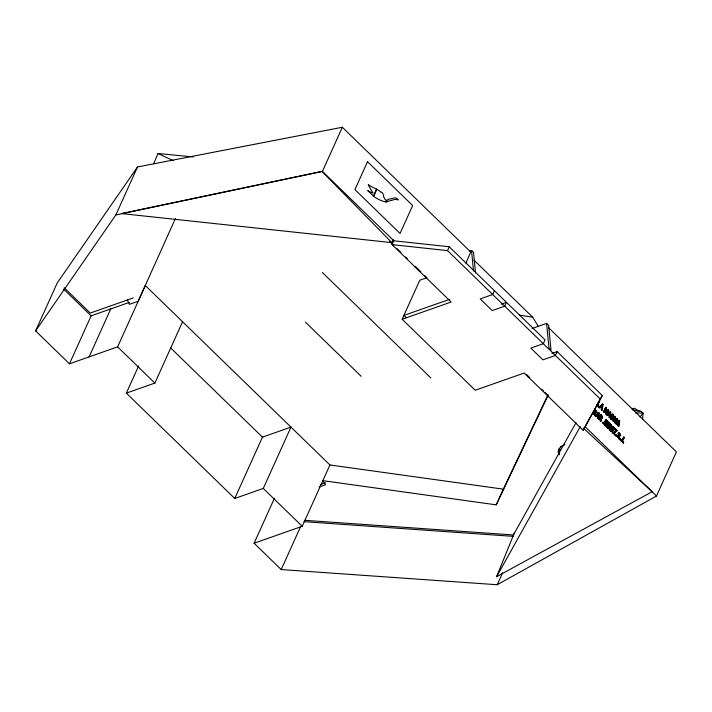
<?xml version="1.0" encoding="UTF-8"?>
<svg xmlns="http://www.w3.org/2000/svg" width="712" height="712" viewBox="0 0 712 712"><rect width="100%" height="100%" fill="white"/><g stroke="black" fill="none" stroke-linecap="round" stroke-linejoin="round"><path stroke-width="1.07" d="M615.266 422.056L616.77 418.451L617.651 418.718L615.702 423.035L615.275 417.597L613.806 421.184L612.916 420.917L615.319 416.449L615.72 421.905L615.266 422.056L615.275 418.015M559.053 452.992L558.991 454.826L558.519 449.619L561.029 446.353L560.833 447.065L562.284 445.543L562.4 445.997L564.856 444.537M596.282 411.972C593.069 404.63 598.187 421.575 593.283 412.275L593.79 412.488C597.35 419.19 591.806 403.028 596.736 411.821L596.282 411.972C591.716 405.689 598.409 419.938 592.829 413.156M619.698 435.005C620.606 432.175 617.082 434.302 619.805 436.5C620.277 439.535 615.889 436.963 617.704 435.726C621.264 442.428 615.72 426.265 620.65 435.059L620.197 435.21C615.862 428.312 622.101 444.804 616.743 435.673L617.704 435.726M595.784 411.767L596.193 410.949L594.894 409.614M600.67 421.273L600.821 418.407L600.341 418.131L600.154 420.774L600.67 421.273L601.275 418.247L600.341 418.131M609.801 430.146L609.953 427.28L609.472 427.004L609.285 429.647L609.801 430.146L610.407 427.12L609.472 427.004M620.197 435.21L620.232 434.703M601.115 421.112L600.599 420.614L600.794 417.98M610.246 429.986L609.73 429.487L609.917 426.853M605.547 411.803L607.879 409.809L608.751 410.067L606.348 414.535L605.921 414.126L607.914 410.539L605.369 412.684L605.333 408.991L605.939 408.626L604.39 412.043L603.509 411.776L605.903 407.3L605.992 411.643L605.547 411.803L605.458 407.46M605.823 412.533L605.939 408.626M617.197 435.513L617.188 436.233M642.536 419.377L643.15 413.111L640.853 411.349L632.301 409.738M593.844 410.557C594.36 411.705 595.775 415.808 593.408 413.378M597.84 418.522L598.65 413.102L598.196 412.657L595.107 415.87L596.042 416.182L598.569 413.387L597.804 417.899L598.294 418.371L597.359 418.051L598.569 413.387M598.294 418.371L599.103 412.942L598.196 412.657M602.245 409.952L601.756 409.48L602.521 404.968L599.994 407.762L599.059 407.451L602.592 404.087L603.046 404.523L602.245 409.952L601.791 410.112L602.441 405.769M609.997 417.49L609.508 417.01L610.273 412.497L607.745 415.301L606.811 414.98L610.344 411.616L610.798 412.061L609.997 417.49L609.543 417.641L610.193 413.298M618.452 426.301L619.262 420.872L618.808 420.427L615.711 423.64L616.645 423.952L619.182 421.157L618.417 425.669L618.897 426.141L617.963 425.829L618.577 422.216M618.897 426.141L619.707 420.712L618.808 420.427M601.791 410.112L601.311 409.64L602.076 405.128L599.54 407.923M609.543 417.641L609.063 417.17L609.828 412.657L607.292 415.461M611.919 417.339L613.041 417.828L611.919 417.339L612.587 416.707L613.708 417.793C608.012 424.619 612.738 407.397 614.029 416.983L613.103 416.671C613.691 414.322 610.656 414.918 610.976 417.25M613.103 416.671L613.548 416.511C611.412 408.394 608.226 424.788 613.263 417.953L613.708 417.793M605.369 412.684L607.469 410.699M613.584 417.143L613.352 415.114C610.718 413.699 611.083 421.184 613.041 417.828M583.217 427.974L652.165 491.707L496.62 576.693L514.482 532.612M153.65 163.671L158.055 153.498L193.335 156.952M175.392 218.584L138.208 301.229L129.388 304.335L127.395 299.983M548.009 394.76L503.322 489.153L329.932 464.963L145.301 285.539L117.614 346.86L69.473 363.805L35.6 330.884L57.263 282.904L137.514 166.964L342.347 127.261L470.783 252.075L465.808 263.111M35.6 330.884L115.842 214.953L137.514 166.964M69.473 363.805L91.145 315.825L129.415 302.351M89.089 356.908L110.752 308.919M234.755 498.471L262.452 437.141L290.968 427.102L263.28 488.423L234.755 498.471L126.353 393.122L138.609 365.977M126.353 393.122L154.878 383.074L182.566 321.753M115.842 214.953L322.42 171.405L342.347 127.261M548.694 327.787L676.4 451.889L656.473 496.033L497.216 584.739L281.213 569.564L254.104 543.229L274.423 498.249M551.916 353.419L557.122 351.586L602.308 395.498L583.253 430.413L524.201 373.017L475.224 390.265L402.155 319.261L451.132 302.022L392.098 244.643L393.834 240.798L322.42 171.405M281.213 569.564L300.615 526.586M254.104 543.229L302.244 526.284L329.932 464.963M402.155 319.261L419.786 280.216L427.031 277.671M600.572 399.343L447.519 250.606L449.254 246.761L393.834 240.798M494.439 290.665L492.704 294.51L480.199 298.915L492.241 310.619L504.666 306.142L506.401 302.297L501.221 304.158M557.122 351.586L555.387 355.43L542.882 359.836L530.814 348.106L543.318 343.7L545.054 339.855L449.254 246.761M319.225 486.981L325.517 484.774L322.839 480.653L496.237 504.853L503.322 489.153M497.216 584.739L502.636 572.742M583.253 430.413L584.988 426.568L656.473 496.033M596.807 405.27L599.21 400.794L599.655 401.23L597.261 405.698M597.644 404.834L598.819 402.244M598.819 407.22L599.486 406.588L597.742 404.888L597.074 405.529L598.819 407.22L599.486 406.588M596.353 414.963L596.14 415.443L598.196 416.84L598.409 416.369L596.807 414.802L596.594 415.283L598.196 416.84M600.091 407.024L600.759 406.392L602.361 407.949L602.147 408.43L600.091 407.024L600.759 406.392M601.702 408.581L602.361 407.949M600.714 415.194C603.162 415.861 601.578 419.768 600.02 416.734L599.575 416.894C601.124 419.92 602.708 416.022 600.269 415.354L601.151 414.927L598.748 419.404L598.303 418.968L600.252 414.651L602.183 415.986L602.548 417.428A3.569 2.456 70.6 0 1 602.138 418.327L601.391 418.549L599.362 417.374L600.643 418.567L601.693 418.478A3.569 2.456 70.6 0 0 602.094 417.588L601.462 415.826M598.303 418.968L600.697 414.491M598.748 419.404L600.937 414.722L600.483 414.873M603.509 411.776L605.903 407.3M603.945 412.203L605.485 408.777M605.921 414.126L607.914 410.539M606.348 414.535L608.751 410.067M607.843 414.553L608.511 413.921L610.113 415.488L609.899 415.959L607.843 414.553L608.511 413.921M606.482 420.116L604.141 423.996A1.299 0.89 70.6 0 1 603.509 423.987L602.397 422.323L603.963 423.827A1.299 0.89 70.6 0 0 604.586 423.845L606.482 420.116L606.037 419.688L603.545 423.364A1.059 0.73 70.6 0 1 603.011 422.795M606.037 419.688L603.99 423.204A1.059 0.73 70.6 0 1 603.456 422.634L602.397 422.323M607.3 427.129L605.289 425.082L605.743 424.922L607.523 426.648L607.3 427.129L604.817 425.304L606.766 420.988L609.25 422.812L609.036 423.284L606.811 421.718L607.665 421.264L605.262 425.74L607.211 421.424M607.211 420.828L605.075 425.553L605.743 424.922M609.454 416.12L610.113 415.488M606.597 423.017L605.939 423.649L607.959 425.019L608.173 424.539L606.597 423.017L606.152 423.177L607.959 425.019M607.505 425.171L608.173 424.539M606.855 427.289L607.523 426.648M608.591 423.444L609.25 422.812M608.493 426.248L608.707 425.767C610.255 428.793 611.839 424.895 609.401 424.227L610.282 423.8L607.879 428.277L607.434 427.841L609.383 423.524L611.314 424.859L611.679 426.301A3.569 2.456 70.6 0 1 611.27 427.2L610.522 427.423L608.493 426.248L609.775 427.44L610.825 427.351A3.569 2.456 70.6 0 0 611.225 426.461L610.869 425.019L609.383 423.524M612.373 417.179L612.587 416.707M609.401 424.227L610.059 423.596L609.846 424.067C612.293 424.735 610.709 428.642 609.152 425.607L608.707 425.767M607.434 427.841L609.828 423.364M607.879 428.277L609.828 423.96M608.938 426.088L609.152 425.607M612.587 417.988L611.893 418.968L611.029 418.38M612.916 420.917L615.319 416.449M613.352 421.344L614.937 417.837M610.389 430.716L611.314 430.333L613.085 432.059L612.872 432.54L610.389 430.716L612.338 426.399L614.821 428.224L614.607 428.695L612.382 427.129L613.041 426.497L612.596 426.648M612.783 426.239L610.647 430.965L611.314 430.333M612.783 426.835L610.834 431.152L613.237 426.675L612.338 426.399M612.169 428.428L611.51 429.069L613.522 430.431L613.744 429.95L612.169 428.428L611.724 428.588L613.522 430.431M615.168 422.002L617.215 418.291M614.83 418.763L615.257 423.195L617.651 418.718M613.077 430.591L613.744 429.95M612.427 432.7L613.085 432.059M614.162 428.855L614.821 428.224M616.966 422.732L616.752 423.213L618.354 424.77M613.611 433.181L615.533 434.445L615.319 434.916L612.899 433.154L616.521 430.546L614.678 429.354L616.076 430.707M614.678 429.354L615.337 428.722L617.224 430.555L614.064 433.021M612.899 433.154L616.521 430.546M615.132 429.194L615.337 428.722M614.865 435.077L615.533 434.445M617.224 430.555L614.358 432.665M615.355 435.539L616.049 434.836L616.289 435.86L615.355 435.539L616.049 434.836M615.836 436.011L616.53 435.308M619.217 439.295L619.912 438.592L620.152 439.607L619.217 439.295L619.912 438.592M619.698 439.767L620.401 439.064M624.326 437.453L621.976 441.333A1.299 0.89 70.6 0 1 621.353 441.324L620.241 439.66L621.798 441.164A1.299 0.89 70.6 0 0 622.422 441.182L624.326 437.453L623.881 437.026L621.38 440.692A1.059 0.73 70.6 0 1 620.846 440.132M623.881 437.026L621.825 440.541A1.059 0.73 70.6 0 1 621.291 439.972L620.241 439.66M622.582 442.561L623.276 441.858L623.507 442.882L622.582 442.561L623.276 441.858M623.062 443.033L623.757 442.33M496.237 504.853L548.053 395.391L544.867 392.294M391.84 242.632L322.02 171.396L121.512 213.573L391.84 242.632L393.273 239.632M575.999 422.705L513.414 534.961L304.558 520.294M496.62 576.693L580.244 426.693M585.531 425.598L602.308 395.498M640.026 416.849L643.15 413.111L635.531 412.907M595.597 416.342L598.125 413.538M616.2 424.112L618.096 422.011M599.059 407.451L602.592 404.087M595.107 415.87L598.641 412.497M606.811 414.98L610.344 411.616M615.711 423.64L619.253 420.267M605.992 411.643L608.324 409.649M558.519 449.619L559.81 448.551M632.256 409.089L634.223 408.154L638.45 410.771M133.251 297.928L90.282 313.049L64.214 287.719M469.448 251.158L471.531 250.419L473.551 252.377L475.527 272.972M449.744 299.28L403.891 315.416L406.276 317.73M531.989 328.535L546.611 323.382L548.649 325.366L551.043 350.286L549.005 348.302L546.611 323.382M320.293 484.632L325.526 482.789M599.21 401.381L599.655 401.23M603.046 404.523L602.147 404.238M605.885 407.878L606.339 407.718M601.311 409.64L601.756 409.48M593.345 412.649L593.79 412.488M605.333 408.991L605.787 408.83M598.65 413.102L599.103 412.942M607.416 410.922L607.861 410.771M605.058 412.382L605.503 412.221M610.353 412.221L610.798 412.061M597.359 418.051L597.804 417.899M600.821 418.407L601.275 418.247M609.063 417.17L609.508 417.01M600.154 420.774L600.599 420.614M602.877 422.332L603.322 422.18M607.024 421.237L609.036 423.284M604.817 425.304L605.262 425.144M619.262 420.872L619.707 420.712M614.839 422.786L615.284 422.625M615.257 423.195L615.702 423.035M609.953 427.28L610.407 427.12M617.963 425.829L618.417 425.669M609.285 429.647L609.73 429.487M620.713 439.669L621.158 439.509M303.98 521.665L513.343 536.367M392.098 244.643L447.519 250.606M634.25 410.441L640.853 411.349M519.538 315.167L532.674 317.169L538.414 326.612M381.187 192.231L381.935 192.632A2.554 1.762 70.6 0 1 382.3 192.881A1.388 0.952 70.6 0 1 382.931 193.602A2.554 1.762 70.6 0 1 383.172 194.056L383.812 197.224A10.627 7.325 70.6 0 0 385.263 199.609L386.429 200.383L385.726 201.95A44.375 30.572 70.6 0 1 373.773 196.441L376.844 189.25L378.82 190.487A30.135 20.764 70.6 0 0 381.187 192.231L381.436 192.338M596.229 411.607L596.736 411.821M620.143 434.854L620.65 435.059M616.743 435.673L617.26 435.886M158.055 153.498L173.087 160.618M473.916 260.067L532.674 317.169M613.548 416.511L614.029 416.983M600.545 406.863L602.147 408.43M608.057 414.081L609.899 415.959M597.261 405.11L599.273 407.068M599.504 407.291L599.994 407.762M607.256 414.829L607.745 415.301M616.165 423.48L616.645 423.952M600.252 414.651L600.697 415.087M606.766 420.988L608.804 422.964M614.892 428.882L616.779 430.716M612.827 426.969L614.607 428.695M595.552 415.71L596.042 416.182M598.748 418.816L599.192 419.252M607.879 427.69L608.324 428.126M610.86 430.493L612.872 432.54M613.343 432.994L615.319 434.916M615.8 435.388L616.289 435.86M619.663 439.144L620.152 439.607M623.027 442.41L623.507 442.882M389.758 241.564L393.736 245.426M396.913 248.515L400.883 252.377M405.653 257.014L407.246 258.554M415.194 266.279L420.765 271.69M424.735 275.553L426.328 277.093M526.551 374.494L529.737 377.591M541.681 389.197L543.274 390.746M322.394 272.527L430.796 377.876M305.51 322.216L361.162 376.292M170.382 347.67L262.808 437.488M63.573 289.028L91.145 315.825M117.614 346.86L154.878 383.074M263.28 488.423L302.244 526.284M615.604 434.988L616.085 435.468M619.467 438.743L619.947 439.215M622.831 442.01L623.312 442.49M619.912 433.768C615.551 430.182 620.668 439.188 617.482 436.937M471.531 250.419L473.516 271.014M386.821 200.357L386.073 202.101A43.913 30.26 70.6 0 1 391.324 200.49A28.711 19.785 70.6 0 1 395.445 199.485A9.79 6.746 70.6 0 1 398.231 199.983L397.082 198.381A25.454 17.542 70.6 0 0 394.751 197.892A30.963 21.333 70.6 0 0 391.191 198.826A13.581 9.354 70.6 0 0 386.821 200.357M367.526 161.677L354.923 189.606L400.055 233.465L412.666 205.546L367.526 161.677M376.497 189.098L373.364 196.049L367.73 190.576A34.95 24.083 70.6 0 0 373.043 193.077A72.01 49.617 70.6 0 1 368.264 184.648A68.201 46.992 70.6 0 0 376.497 189.098M617.411 422.581L617.197 423.053L618.808 424.61L619.022 424.138L617.411 422.581M559.605 450.465L557.968 452.04L559.73 449.29L560.602 449.548L559.605 450.465"/></g></svg>
